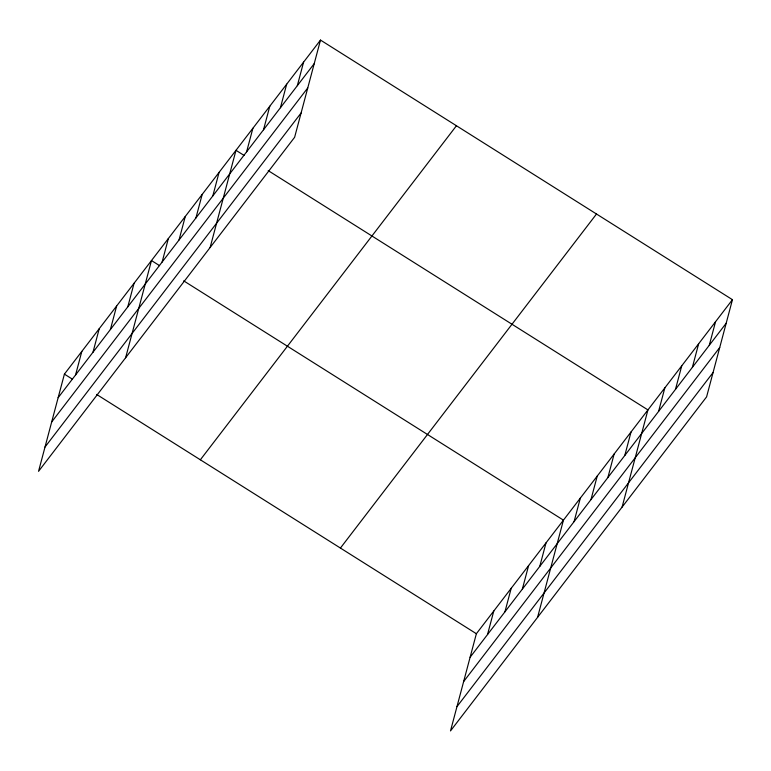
<?xml version="1.0" encoding="UTF-8"?>
<svg xmlns="http://www.w3.org/2000/svg" width="771" height="771" viewBox="0 0 771 771"><rect width="100%" height="100%" fill="white"/><g stroke="black" fill="none" stroke-linecap="round" stroke-linejoin="round"><path stroke-width="1.16" d="M320.495 40.082L64.407 374.128L38.55 471.322L294.628 137.277L320.495 40.082L732.45 299.678L706.593 396.872L450.505 730.918L476.372 633.723L732.45 299.678M75.558 374.976L81.822 351.412M92.973 352.26L99.237 328.697M110.388 329.545L116.652 305.981M127.793 306.829L134.067 283.265M125.615 357.754L151.482 260.55L159.539 265.629M162.112 262.063L168.377 238.509M179.017 240.012L185.281 216.458M195.911 217.971L202.185 194.408M212.815 195.921L219.08 172.367M210.126 247.51L235.984 150.316L244.041 155.395M246.614 151.829L252.888 128.265M263.518 129.779L269.792 106.225M280.422 107.738L286.687 84.174M297.327 85.687L303.591 62.123M487.513 634.562L493.787 611.008M504.928 611.846L511.192 588.292M522.343 589.131L528.607 565.577M539.758 566.415L546.022 542.861M537.58 617.34L563.437 520.146L183.7 280.856M574.067 521.659L580.341 498.095M590.971 499.608L597.236 476.054M607.876 477.567L614.14 454.003M624.77 455.516L631.044 431.953M622.081 507.106L647.939 409.912L268.212 170.622M658.579 411.425L664.843 387.861M675.473 389.374L681.747 365.82M692.377 367.324L698.651 343.77M709.281 345.283L715.546 321.719M58.143 397.691L314.221 63.636M51.676 421.988L307.754 87.942M45.017 447.026L301.095 112.98M200.354 459.795L456.442 125.75M340.425 548.056L596.503 214.01M470.098 657.278L726.186 323.232M463.631 681.583L719.719 347.528M456.972 706.622L713.05 372.566M64.407 374.128L72.464 379.207M96.635 394.434L476.372 633.723"/></g></svg>
